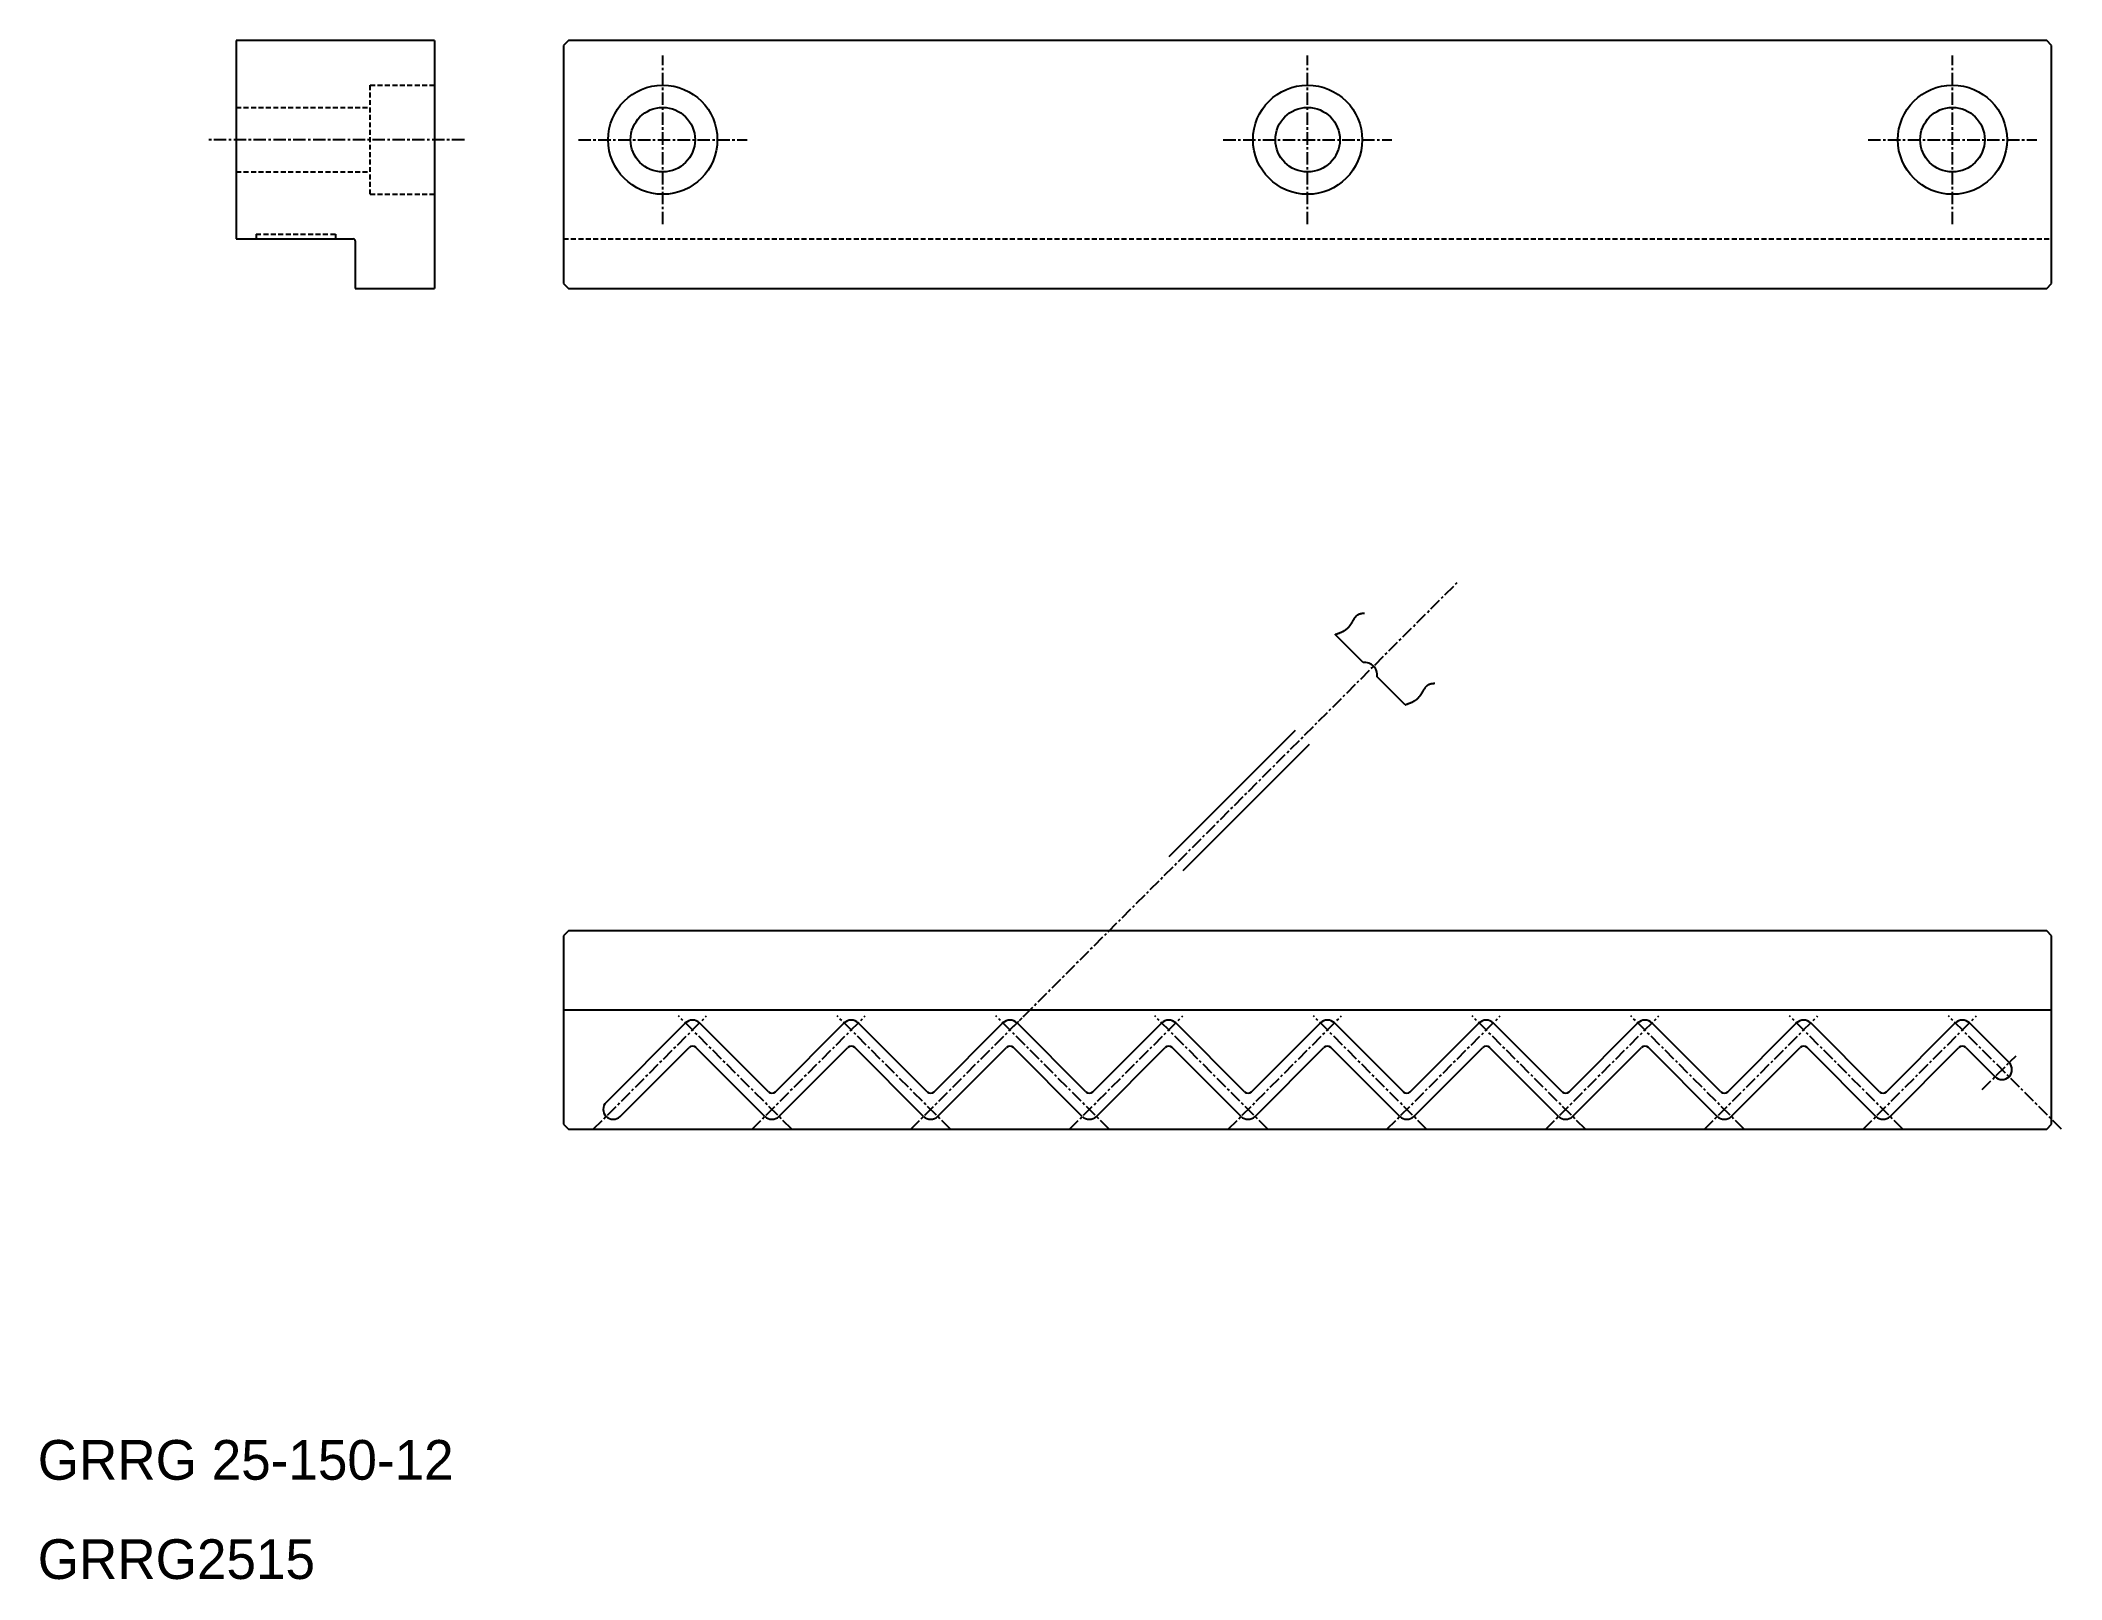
# Model space of a CAD drawing. Extents: x 10 to 214, y 10 to 165.
import ezdxf

# ---------------------------------------------------------------- set-up
doc = ezdxf.new("R2010")
doc.units = 0
doc.linetypes.add('CENTER', pattern=[2, 1.25, -0.25, 0.25, -0.25])
doc.linetypes.add('DASHED', pattern=[0.75, 0.5, -0.25])
doc.layers.get('0').update_dxf_attribs({"linetype": 'CONTINUOUS'})
doc.layers.add('CENTER', color=1, linetype='CENTER')

msp = doc.modelspace()

# ---------------------------------------------------------------- linework, layer by layer
at = {"color": 7, "linetype": 'CONTINUOUS'}
for p, q in [((50, 165), (30, 165)), ((30, 165), (30, 145)), ((50, 165), (50, 140)), ((63.5, 165), (63, 164.5)), ((63, 164.5), (63, 140.5)), ((212.5, 165), (63.5, 165)), ((213, 164.5), (212.5, 165)), ((213, 140.5), (213, 164.5)), ((30, 145), (41.8, 145)), ((42, 144.8), (42, 140)), ((42, 140), (50, 140)), ((63, 140.5), (63.5, 140)), ((63.5, 140), (212.5, 140)), ((212.5, 140), (213, 140.5)), ((143.6, 102.32), (140.77, 105.15)), ((147.84, 98.08), (145.01, 100.9)), ((63.5, 75.31), (63, 74.81)), ((63, 74.81), (63, 55.81)), ((212.5, 75.31), (63.5, 75.31)), ((213, 74.81), (212.5, 75.31)), ((213, 55.81), (213, 74.81)), ((213, 67.31), (63, 67.31)), ((67.29, 58.02), (75.29, 66.02)), ((83.65, 59.08), (76.71, 66.02)), ((84.35, 59.08), (91.29, 66.02)), ((99.65, 59.08), (92.71, 66.02)), ((100.35, 59.08), (107.29, 66.02)), ((115.65, 59.08), (108.71, 66.02)), ((116.35, 59.08), (123.29, 66.02)), ((131.65, 59.08), (124.71, 66.02)), ((132.35, 59.08), (139.29, 66.02)), ((147.65, 59.08), (140.71, 66.02)), ((148.35, 59.08), (155.29, 66.02)), ((163.65, 59.08), (156.71, 66.02)), ((164.35, 59.08), (171.29, 66.02)), ((179.65, 59.08), (172.71, 66.02)), ((180.35, 59.08), (187.29, 66.02)), ((195.65, 59.08), (188.71, 66.02)), ((196.35, 59.08), (203.29, 66.02)), ((204.71, 66.02), (208.71, 62.02)), ((68.71, 56.6), (75.65, 63.54)), ((83.29, 56.6), (76.35, 63.54)), ((84.71, 56.6), (91.65, 63.54)), ((99.29, 56.6), (92.35, 63.54)), ((100.71, 56.6), (107.65, 63.54)), ((115.29, 56.6), (108.35, 63.54)), ((116.71, 56.6), (123.65, 63.54)), ((131.29, 56.6), (124.35, 63.54)), ((132.71, 56.6), (139.65, 63.54)), ((147.29, 56.6), (140.35, 63.54)), ((148.71, 56.6), (155.65, 63.54)), ((163.29, 56.6), (156.35, 63.54)), ((164.71, 56.6), (171.65, 63.54)), ((179.29, 56.6), (172.35, 63.54)), ((180.71, 56.6), (187.65, 63.54)), ((195.29, 56.6), (188.35, 63.54)), ((196.71, 56.6), (203.65, 63.54)), ((204.35, 63.54), (207.29, 60.6)), ((63, 55.81), (63.5, 55.31)), ((63.5, 55.31), (212.5, 55.31)), ((212.5, 55.31), (213, 55.81))]:
    msp.add_line(p, q, dxfattribs=at)
at = {"color": 3, "linetype": 'DASHED'}
for p, q in [((43.5, 149.5), (43.5, 160.5)), ((43.5, 160.5), (50, 160.5)), ((30, 158.25), (43.5, 158.25)), ((30, 151.75), (43.5, 151.75)), ((43.5, 149.5), (50, 149.5)), ((32, 145.5), (32, 145)), ((32, 145.5), (40, 145.5)), ((40, 145.5), (40, 145)), ((63, 145), (213, 145))]:
    msp.add_line(p, q, dxfattribs=at)
at = {"color": 3, "linetype": 'CONTINUOUS'}
for p, q in [((124.06, 82.78), (136.79, 95.51)), ((125.47, 81.37), (138.2, 94.1))]:
    msp.add_line(p, q, dxfattribs=at)
at = {"color": 3}
for points in [[(140.77, 105.15, 0), (140.78, 105.15, 0), (140.8, 105.16, 0), (140.82, 105.17, 0), (140.84, 105.17, 0), (140.85, 105.18, 0), (140.87, 105.18, 0), (140.89, 105.19, 0), (140.9, 105.19, 0), (140.92, 105.2, 0), (140.93, 105.21, 0), (140.95, 105.21, 0), (140.97, 105.22, 0), (140.98, 105.22, 0), (141, 105.23, 0), (141.02, 105.24, 0), (141.03, 105.24, 0), (141.05, 105.25, 0), (141.07, 105.25, 0), (141.08, 105.26, 0), (141.1, 105.27, 0), (141.12, 105.27, 0), (141.13, 105.28, 0), (141.15, 105.28, 0), (141.17, 105.29, 0), (141.18, 105.3, 0), (141.2, 105.3, 0), (141.21, 105.31, 0), (141.23, 105.32, 0), (141.25, 105.32, 0), (141.26, 105.33, 0), (141.28, 105.34, 0), (141.3, 105.34, 0), (141.31, 105.35, 0), (141.33, 105.36, 0), (141.34, 105.36, 0), (141.36, 105.37, 0), (141.37, 105.38, 0), (141.39, 105.38, 0), (141.41, 105.39, 0), (141.42, 105.4, 0), (141.44, 105.4, 0), (141.45, 105.41, 0), (141.47, 105.42, 0), (141.48, 105.43, 0), (141.5, 105.43, 0), (141.51, 105.44, 0), (141.53, 105.45, 0), (141.55, 105.46, 0), (141.56, 105.46, 0), (141.58, 105.47, 0), (141.59, 105.48, 0), (141.61, 105.49, 0), (141.62, 105.5, 0), (141.64, 105.5, 0), (141.65, 105.51, 0), (141.66, 105.52, 0), (141.68, 105.53, 0), (141.69, 105.54, 0), (141.71, 105.55, 0), (141.72, 105.55, 0), (141.74, 105.56, 0), (141.75, 105.57, 0), (141.77, 105.58, 0), (141.78, 105.59, 0), (141.79, 105.6, 0), (141.81, 105.61, 0), (141.82, 105.62, 0), (141.84, 105.63, 0), (141.85, 105.64, 0), (141.86, 105.65, 0), (141.88, 105.66, 0), (141.89, 105.67, 0), (141.9, 105.68, 0), (141.92, 105.69, 0), (141.93, 105.7, 0), (141.94, 105.71, 0), (141.95, 105.72, 0), (141.97, 105.73, 0), (141.98, 105.74, 0), (141.99, 105.75, 0), (142.01, 105.76, 0), (142.02, 105.77, 0), (142.03, 105.79, 0), (142.04, 105.8, 0), (142.05, 105.81, 0), (142.07, 105.82, 0), (142.08, 105.83, 0), (142.09, 105.84, 0), (142.1, 105.86, 0), (142.11, 105.87, 0), (142.13, 105.88, 0), (142.14, 105.89, 0), (142.15, 105.91, 0), (142.16, 105.92, 0), (142.17, 105.93, 0), (142.18, 105.94, 0), (142.19, 105.96, 0), (142.2, 105.97, 0), (142.21, 105.98, 0), (142.23, 106, 0), (142.24, 106.01, 0), (142.25, 106.02, 0), (142.26, 106.04, 0), (142.27, 106.05, 0), (142.28, 106.06, 0), (142.29, 106.08, 0), (142.3, 106.09, 0), (142.31, 106.11, 0), (142.32, 106.12, 0), (142.33, 106.14, 0), (142.34, 106.15, 0), (142.35, 106.16, 0), (142.36, 106.18, 0), (142.37, 106.19, 0), (142.38, 106.21, 0), (142.39, 106.22, 0), (142.4, 106.24, 0), (142.41, 106.25, 0), (142.42, 106.27, 0), (142.43, 106.28, 0), (142.44, 106.3, 0), (142.45, 106.31, 0), (142.46, 106.33, 0), (142.46, 106.35, 0), (142.47, 106.36, 0), (142.48, 106.38, 0), (142.49, 106.39, 0), (142.5, 106.41, 0), (142.51, 106.42, 0), (142.52, 106.44, 0), (142.53, 106.45, 0), (142.54, 106.47, 0), (142.55, 106.49, 0), (142.56, 106.5, 0), (142.57, 106.52, 0), (142.57, 106.53, 0), (142.58, 106.55, 0), (142.59, 106.56, 0), (142.6, 106.58, 0), (142.61, 106.6, 0), (142.62, 106.61, 0), (142.63, 106.63, 0), (142.64, 106.64, 0), (142.65, 106.66, 0), (142.66, 106.67, 0), (142.67, 106.69, 0), (142.68, 106.7, 0), (142.69, 106.72, 0), (142.7, 106.73, 0), (142.71, 106.75, 0), (142.71, 106.76, 0), (142.72, 106.78, 0), (142.73, 106.79, 0), (142.74, 106.81, 0), (142.75, 106.82, 0), (142.76, 106.84, 0), (142.77, 106.85, 0), (142.78, 106.86, 0), (142.79, 106.88, 0), (142.8, 106.89, 0), (142.82, 106.9, 0), (142.83, 106.92, 0), (142.84, 106.93, 0), (142.85, 106.94, 0), (142.86, 106.96, 0), (142.87, 106.97, 0), (142.88, 106.98, 0), (142.89, 106.99, 0), (142.9, 107.01, 0), (142.91, 107.02, 0), (142.93, 107.03, 0), (142.94, 107.04, 0), (142.95, 107.05, 0), (142.96, 107.06, 0), (142.97, 107.07, 0), (142.99, 107.09, 0), (143, 107.1, 0), (143.01, 107.11, 0), (143.02, 107.12, 0), (143.04, 107.13, 0), (143.05, 107.13, 0), (143.06, 107.14, 0), (143.08, 107.15, 0), (143.09, 107.16, 0), (143.1, 107.17, 0), (143.12, 107.18, 0), (143.13, 107.18, 0), (143.15, 107.19, 0), (143.16, 107.2, 0), (143.18, 107.2, 0), (143.19, 107.21, 0), (143.21, 107.22, 0), (143.22, 107.22, 0), (143.24, 107.23, 0), (143.25, 107.23, 0), (143.27, 107.24, 0), (143.29, 107.24, 0), (143.3, 107.25, 0), (143.32, 107.25, 0), (143.33, 107.26, 0), (143.35, 107.26, 0), (143.37, 107.26, 0), (143.38, 107.27, 0), (143.4, 107.27, 0), (143.42, 107.27, 0), (143.43, 107.28, 0), (143.45, 107.28, 0), (143.47, 107.28, 0), (143.49, 107.29, 0), (143.5, 107.29, 0), (143.52, 107.29, 0), (143.54, 107.29, 0), (143.56, 107.3, 0), (143.57, 107.3, 0), (143.59, 107.3, 0), (143.61, 107.3, 0), (143.63, 107.3, 0), (143.64, 107.31, 0), (143.66, 107.31, 0), (143.68, 107.31, 0), (143.7, 107.31, 0), (143.72, 107.31, 0), (143.73, 107.31, 0)], [(147.84, 98.08, 0), (147.86, 98.08, 0), (147.87, 98.09, 0), (147.89, 98.09, 0), (147.91, 98.1, 0), (147.92, 98.11, 0), (147.94, 98.11, 0), (147.96, 98.12, 0), (147.97, 98.12, 0), (147.99, 98.13, 0), (148.01, 98.13, 0), (148.02, 98.14, 0), (148.04, 98.15, 0), (148.06, 98.15, 0), (148.07, 98.16, 0), (148.09, 98.16, 0), (148.11, 98.17, 0), (148.12, 98.18, 0), (148.14, 98.18, 0), (148.15, 98.19, 0), (148.17, 98.19, 0), (148.19, 98.2, 0), (148.2, 98.21, 0), (148.22, 98.21, 0), (148.24, 98.22, 0), (148.25, 98.23, 0), (148.27, 98.23, 0), (148.29, 98.24, 0), (148.3, 98.24, 0), (148.32, 98.25, 0), (148.33, 98.26, 0), (148.35, 98.26, 0), (148.37, 98.27, 0), (148.38, 98.28, 0), (148.4, 98.28, 0), (148.41, 98.29, 0), (148.43, 98.3, 0), (148.45, 98.3, 0), (148.46, 98.31, 0), (148.48, 98.32, 0), (148.49, 98.33, 0), (148.51, 98.33, 0), (148.52, 98.34, 0), (148.54, 98.35, 0), (148.56, 98.35, 0), (148.57, 98.36, 0), (148.59, 98.37, 0), (148.6, 98.38, 0), (148.62, 98.38, 0), (148.63, 98.39, 0), (148.65, 98.4, 0), (148.66, 98.41, 0), (148.68, 98.42, 0), (148.69, 98.42, 0), (148.71, 98.43, 0), (148.72, 98.44, 0), (148.74, 98.45, 0), (148.75, 98.46, 0), (148.77, 98.47, 0), (148.78, 98.47, 0), (148.79, 98.48, 0), (148.81, 98.49, 0), (148.82, 98.5, 0), (148.84, 98.51, 0), (148.85, 98.52, 0), (148.86, 98.53, 0), (148.88, 98.54, 0), (148.89, 98.55, 0), (148.91, 98.56, 0), (148.92, 98.57, 0), (148.93, 98.58, 0), (148.95, 98.59, 0), (148.96, 98.6, 0), (148.97, 98.61, 0), (148.99, 98.62, 0), (149, 98.63, 0), (149.01, 98.64, 0), (149.03, 98.65, 0), (149.04, 98.66, 0), (149.05, 98.67, 0), (149.06, 98.68, 0), (149.08, 98.69, 0), (149.09, 98.7, 0), (149.1, 98.71, 0), (149.11, 98.73, 0), (149.13, 98.74, 0), (149.14, 98.75, 0), (149.15, 98.76, 0), (149.16, 98.77, 0), (149.17, 98.78, 0), (149.18, 98.8, 0), (149.2, 98.81, 0), (149.21, 98.82, 0), (149.22, 98.83, 0), (149.23, 98.85, 0), (149.24, 98.86, 0), (149.25, 98.87, 0), (149.26, 98.89, 0), (149.27, 98.9, 0), (149.29, 98.91, 0), (149.3, 98.93, 0), (149.31, 98.94, 0), (149.32, 98.95, 0), (149.33, 98.97, 0), (149.34, 98.98, 0), (149.35, 98.99, 0), (149.36, 99.01, 0), (149.37, 99.02, 0), (149.38, 99.04, 0), (149.39, 99.05, 0), (149.4, 99.06, 0), (149.41, 99.08, 0), (149.42, 99.09, 0), (149.43, 99.11, 0), (149.44, 99.12, 0), (149.45, 99.14, 0), (149.46, 99.15, 0), (149.47, 99.17, 0), (149.48, 99.18, 0), (149.49, 99.2, 0), (149.5, 99.21, 0), (149.51, 99.23, 0), (149.52, 99.24, 0), (149.53, 99.26, 0), (149.54, 99.27, 0), (149.55, 99.29, 0), (149.55, 99.3, 0), (149.56, 99.32, 0), (149.57, 99.34, 0), (149.58, 99.35, 0), (149.59, 99.37, 0), (149.6, 99.38, 0), (149.61, 99.4, 0), (149.62, 99.41, 0), (149.63, 99.43, 0), (149.64, 99.45, 0), (149.65, 99.46, 0), (149.66, 99.48, 0), (149.66, 99.49, 0), (149.67, 99.51, 0), (149.68, 99.52, 0), (149.69, 99.54, 0), (149.7, 99.56, 0), (149.71, 99.57, 0), (149.72, 99.59, 0), (149.73, 99.6, 0), (149.74, 99.62, 0), (149.75, 99.63, 0), (149.76, 99.65, 0), (149.77, 99.66, 0), (149.78, 99.68, 0), (149.79, 99.69, 0), (149.8, 99.71, 0), (149.81, 99.72, 0), (149.82, 99.74, 0), (149.83, 99.75, 0), (149.84, 99.76, 0), (149.85, 99.78, 0), (149.86, 99.79, 0), (149.87, 99.81, 0), (149.88, 99.82, 0), (149.89, 99.83, 0), (149.9, 99.85, 0), (149.91, 99.86, 0), (149.92, 99.87, 0), (149.93, 99.89, 0), (149.94, 99.9, 0), (149.95, 99.91, 0), (149.96, 99.92, 0), (149.97, 99.94, 0), (149.99, 99.95, 0), (150, 99.96, 0), (150.01, 99.97, 0), (150.02, 99.98, 0), (150.03, 99.99, 0), (150.04, 100, 0), (150.06, 100.01, 0), (150.07, 100.02, 0), (150.08, 100.03, 0), (150.1, 100.04, 0), (150.11, 100.05, 0), (150.12, 100.06, 0), (150.13, 100.07, 0), (150.15, 100.08, 0), (150.16, 100.09, 0), (150.18, 100.1, 0), (150.19, 100.1, 0), (150.2, 100.11, 0), (150.22, 100.12, 0), (150.23, 100.13, 0), (150.25, 100.13, 0), (150.26, 100.14, 0), (150.28, 100.15, 0), (150.29, 100.15, 0), (150.31, 100.16, 0), (150.32, 100.16, 0), (150.34, 100.17, 0), (150.36, 100.17, 0), (150.37, 100.18, 0), (150.39, 100.18, 0), (150.41, 100.18, 0), (150.42, 100.19, 0), (150.44, 100.19, 0), (150.45, 100.2, 0), (150.47, 100.2, 0), (150.49, 100.2, 0), (150.51, 100.21, 0), (150.52, 100.21, 0), (150.54, 100.21, 0), (150.56, 100.21, 0), (150.57, 100.22, 0), (150.59, 100.22, 0), (150.61, 100.22, 0), (150.63, 100.22, 0), (150.65, 100.23, 0), (150.66, 100.23, 0), (150.68, 100.23, 0), (150.7, 100.23, 0), (150.72, 100.23, 0), (150.73, 100.24, 0), (150.75, 100.24, 0), (150.77, 100.24, 0), (150.79, 100.24, 0), (150.81, 100.24, 0)]]:
    msp.add_polyline3d(points, dxfattribs=at)
at = {"color": 7, "linetype": 'CONTINUOUS'}
for centre, radius in [((73, 155), 5.5), ((73, 155), 5.5), ((138, 155), 5.5), ((203, 155), 5.5), ((73, 155), 3.25), ((73, 155), 3.25), ((138, 155), 3.25), ((203, 155), 3.25)]:
    msp.add_circle(centre, radius, dxfattribs=at)
for centre, radius, start, end in [((41.8, 144.8), 0.2, 0, 90), ((143.77, 101.08), 1.25, 351.8699, 98.1301), ((76, 65.31), 1, 45, 135.0031), ((92, 65.31), 1, 45, 135.0031), ((108, 65.31), 1, 45, 135.0031), ((124, 65.31), 1, 45, 135.0031), ((140, 65.31), 1, 45, 135.0031), ((156, 65.31), 1, 45, 135.0031), ((172, 65.31), 1, 45, 135.0031), ((188, 65.31), 1, 45, 135.0031), ((204, 65.31), 1, 45, 135.0031), ((76, 63.19), 0.5, 45, 135), ((92, 63.19), 0.5, 45, 135), ((108, 63.19), 0.5, 45, 135), ((124, 63.19), 0.5, 45, 135), ((140, 63.19), 0.5, 45, 135), ((156, 63.19), 0.5, 45, 135), ((172, 63.19), 0.5, 45, 135), ((188, 63.19), 0.5, 45, 135), ((204, 63.19), 0.5, 45, 135), ((208, 61.31), 1, 225, 45), ((68, 57.31), 1, 135, 315), ((84, 59.43), 0.5, 225, 315), ((100, 59.43), 0.5, 225, 315), ((116, 59.43), 0.5, 225, 315), ((132, 59.43), 0.5, 225, 315), ((148, 59.43), 0.5, 225, 315), ((164, 59.43), 0.5, 225, 315), ((180, 59.43), 0.5, 225, 315), ((196, 59.43), 0.5, 225, 315), ((84, 57.31), 1, 225, 315), ((100, 57.31), 1, 225, 315), ((116, 57.31), 1, 225, 315), ((132, 57.31), 1, 225, 315), ((148, 57.31), 1, 225, 315), ((164, 57.31), 1, 225, 315), ((180, 57.31), 1, 225, 315), ((196, 57.31), 1, 225, 315)]:
    msp.add_arc(centre, radius, start, end, dxfattribs=at)
at = {"layer": 'CENTER', "color": 1, "linetype": 'CENTER'}
for p, q in [((73, 146.5), (73, 163.5)), ((73, 146.5), (73, 163.5)), ((138, 146.5), (138, 163.5)), ((203, 146.5), (203, 163.5)), ((53, 155), (27, 155)), ((64.5, 155), (81.5, 155)), ((64.5, 155), (81.5, 155)), ((129.5, 155), (146.5, 155)), ((194.5, 155), (211.5, 155)), ((108, 65.31), (153.1, 110.41)), ((66, 55.31), (77.41, 66.72)), ((86, 55.31), (74.59, 66.72)), ((82, 55.31), (93.41, 66.72)), ((102, 55.31), (90.59, 66.72)), ((98, 55.31), (109.41, 66.72)), ((118, 55.31), (106.59, 66.72)), ((114, 55.31), (125.41, 66.72)), ((134, 55.31), (122.59, 66.72)), ((130, 55.31), (141.41, 66.72)), ((150, 55.31), (138.59, 66.72)), ((146, 55.31), (157.41, 66.72)), ((166, 55.31), (154.59, 66.72)), ((162, 55.31), (173.41, 66.72)), ((182, 55.31), (170.59, 66.72)), ((178, 55.31), (189.41, 66.72)), ((198, 55.31), (186.59, 66.72)), ((194, 55.31), (205.41, 66.72)), ((214, 55.31), (202.59, 66.72)), ((206, 59.31), (209.41, 62.72))]:
    msp.add_line(p, q, dxfattribs=at)

# ---------------------------------------------------------------- texts
at = {"color": 7, "linetype": 'CONTINUOUS'}
for s, p in [('GRRG 25-150-12', (10, 20)), ('GRRG2515', (10, 10))]:
    msp.add_text(s, height=4, dxfattribs=at).set_placement(p)

doc.saveas('drawing.dxf')
